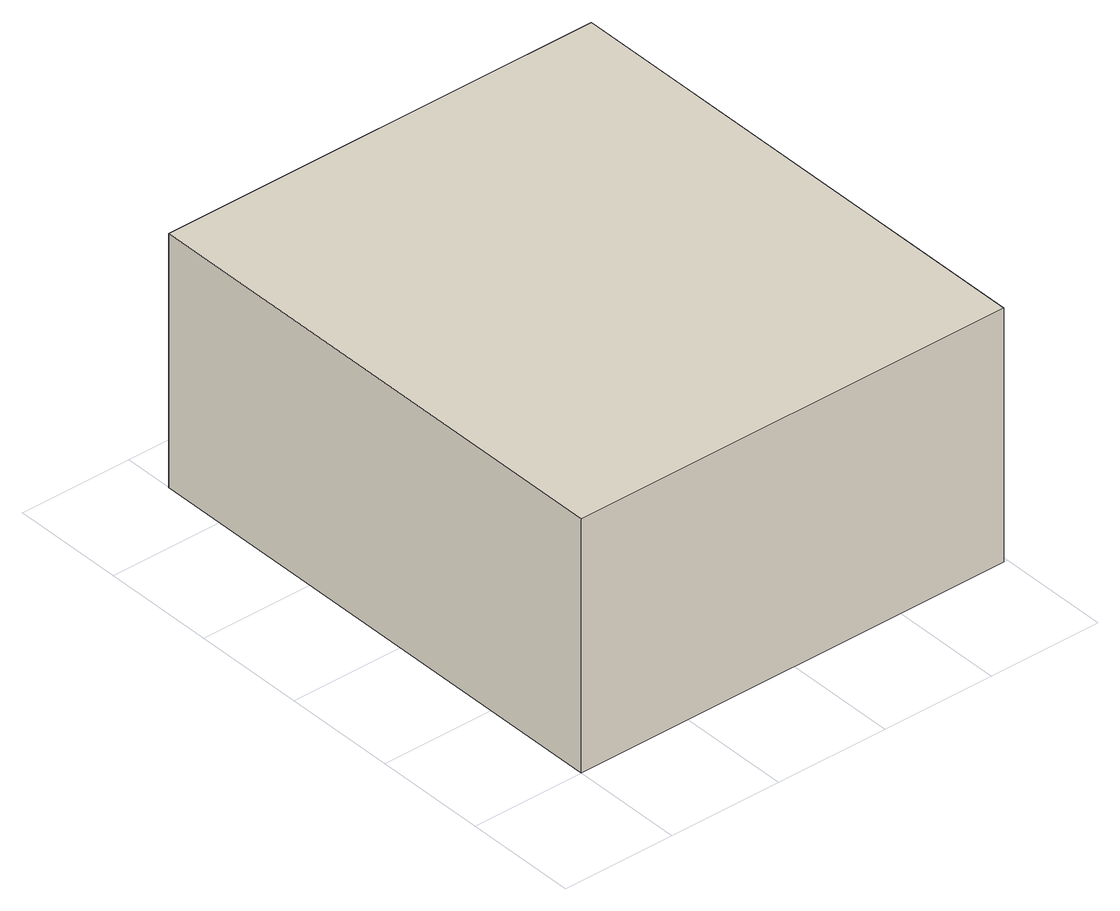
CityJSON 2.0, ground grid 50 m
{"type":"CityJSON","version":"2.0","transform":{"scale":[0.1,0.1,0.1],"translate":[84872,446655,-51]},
"CityObjects":{
"building1":{"type":"Building","children":["building1-1"]},
"building1-1":{"type":"BuildingPart","parents":["building1"],"geometry":[{"type":"Solid","lod":"1.3","boundaries":[[[[0,1,2,3]],[[4,3,2,5]],[[6,0,3,4]],[[6,7,1,0]],[[7,5,2,1]],[[6,4,5,7]]]]}]}
},
"vertices":[
[0,0,1130],[1984,0,1130],[1984,2280,1130],[0,2280,1130],[0,2280,6],[1984,2280,6],[0,0,6],[1984,0,6]
]}
